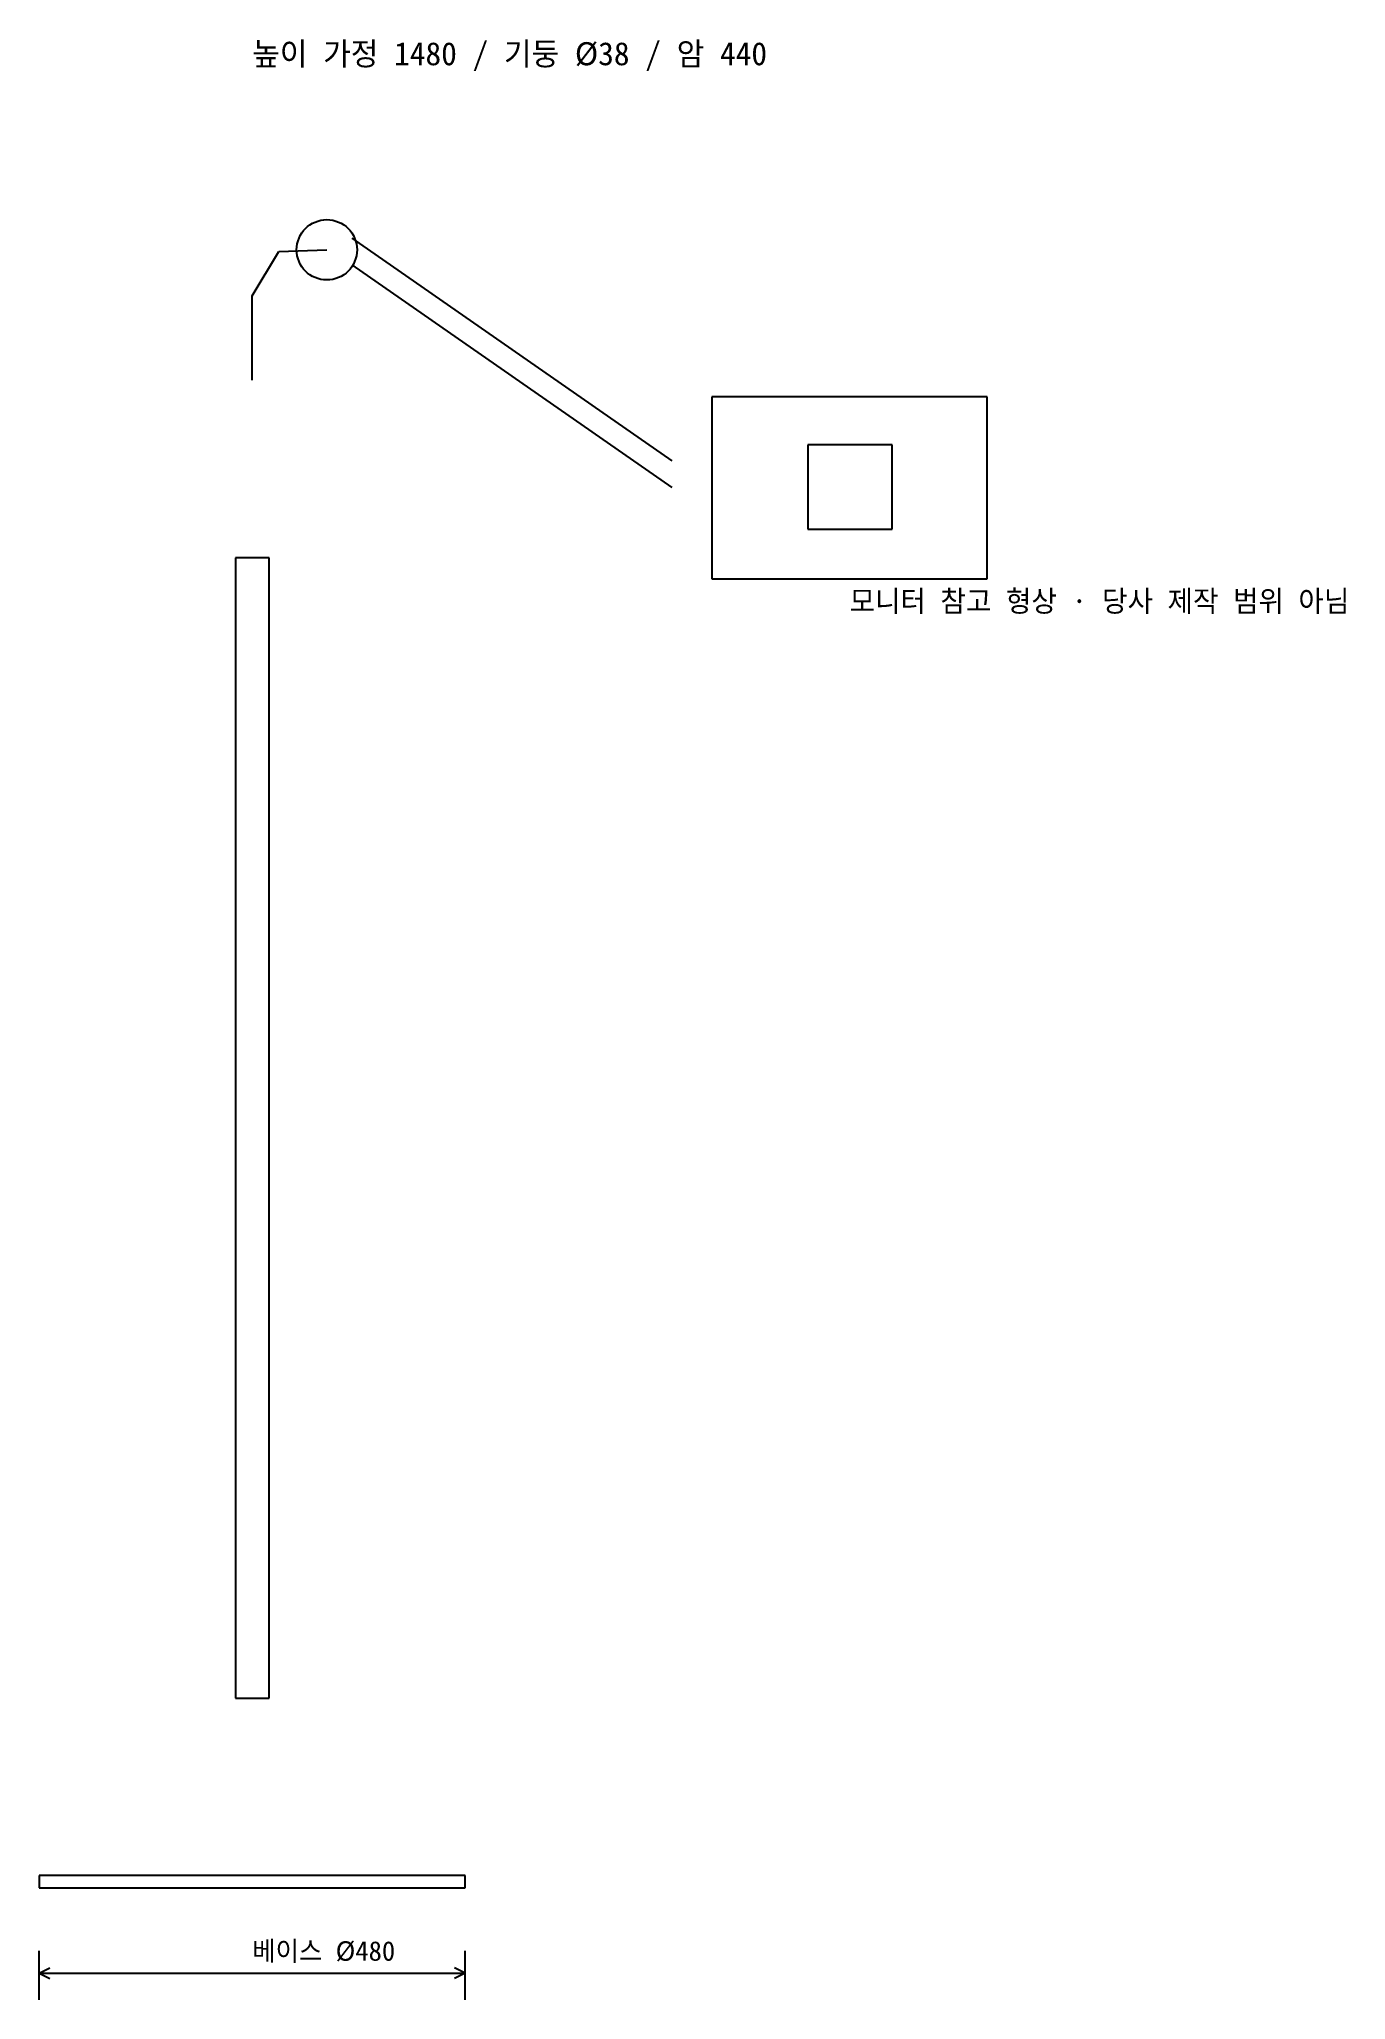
# Model space of a CAD drawing. Header units: millimetres. Extents: x -240 to 1232, y -340 to 1869.
import ezdxf

# ---------------------------------------------------------------- set-up
doc = ezdxf.new("R2010")
doc.units = ezdxf.units.MM

msp = doc.modelspace()

# ---------------------------------------------------------------- linework, layer by layer
at = {"layer": 'DIM'}
for p, q in [((-240, -340), (-240, -285)), ((240, -340), (240, -285)), ((-240, -310), (-228, -304)), ((240, -310), (228, -304)), ((-240, -310), (240, -310)), ((-240, -310), (-228, -316)), ((240, -310), (228, -316))]:
    msp.add_line(p, q, dxfattribs=at)
at = {"layer": 'OBJECT'}
for p, q in [((112, 1645), (472.8, 1394.2)), ((0, 1580), (30, 1630)), ((30, 1630), (84, 1632)), ((112, 1615), (472.8, 1364.2)), ((0, 1485), (0, 1580)), ((720.8, 1412.2), (625.8, 1412.2)), ((625.8, 1412.2), (625.8, 1317.2)), ((720.8, 1317.2), (720.8, 1412.2)), ((625.8, 1317.2), (720.8, 1317.2)), ((19, 1285), (-19, 1285)), ((-19, 1285), (-19, 0)), ((19, 0), (19, 1285)), ((-19, 0), (19, 0)), ((240, -200), (-240, -200)), ((-240, -200), (-240, -214)), ((-240, -214), (240, -214)), ((240, -214), (240, -200))]:
    msp.add_line(p, q, dxfattribs=at)
msp.add_circle((84, 1632), 34, dxfattribs=at)
at = {"layer": 'REFERENCE'}
for p, q in [((827.8, 1466.2), (517.8, 1466.2)), ((517.8, 1466.2), (517.8, 1261.2)), ((827.8, 1261.2), (827.8, 1466.2)), ((517.8, 1261.2), (827.8, 1261.2))]:
    msp.add_line(p, q, dxfattribs=at)

# ---------------------------------------------------------------- texts
at = {"layer": 'DIM'}
msp.add_text('베이스 Ø480', height=22, dxfattribs=at).set_placement((0, -296))
at = {"layer": 'TEXT'}
for s, height, p in [('높이 가정 1480 / 기둥 Ø38 / 암 440', 26, (0, 1840)), ('모니터 참고 형상 · 당사 제작 범위 아님', 24, (672.8, 1224.2))]:
    msp.add_text(s, height=height, dxfattribs=at).set_placement(p)

doc.saveas('drawing.dxf')
